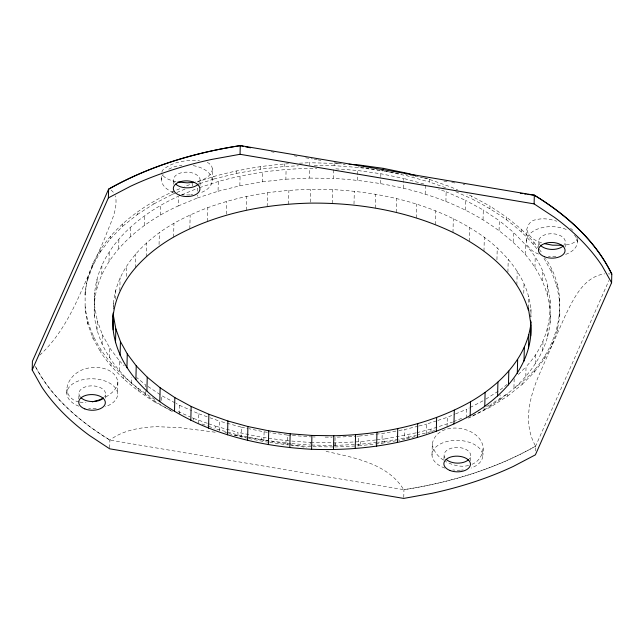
<?xml version="1.0" encoding="UTF-8"?>
<svg xmlns="http://www.w3.org/2000/svg" width="644" height="644" viewBox="0 0 644 644"><rect width="100%" height="100%" fill="white"/><g stroke="black" fill="none" stroke-linecap="round" stroke-linejoin="round"><path stroke-width="0.48" stroke-dasharray="3.22 2.42" d="M66.887 393.428C65.277 380.765 76.161 370.228 87.946 368.151C98.959 365.583 115.614 368.94 117.892 381.884L117.602 393.991M78.81 398.91L78.946 393.106M87.64 277.556L85.056 294.662C88.88 242.724 135.675 206.684 180.57 188.402M93.114 335.798L93.05 338.358L87.801 323.948L85.129 309.321L85.193 306.761C89.653 347.663 121.305 379.139 154.938 399.465L154.882 402.025L172.536 411.621M87.801 323.948L87.866 321.38M87.576 280.116L92.68 265.851L92.736 263.283M94.386 302.261C93.243 252.231 136.431 215.338 178.372 196.259L178.138 205.991C134.966 225.424 90.289 264.603 94.459 316.333C99.434 359.585 134.942 391.705 171.586 410.848M94.459 316.333L94.628 292.529M96.817 288.295L97.051 278.57M97.027 330.372L97.268 320.64L94.7 306.608M39.783 355.118C57.783 338.736 69.641 317.049 79.582 295.145L92.68 265.851L100.295 252.013L100.351 249.453M101.704 274.602L101.945 264.869M154.882 402.025C133.904 389.145 114.6 372.997 100.81 352.413L100.875 349.853M102.066 344.21L102.299 334.478L97.268 320.64M105.447 398.177L105.535 394.313M109.013 261.319L109.255 251.587M100.295 252.013L110.341 238.763L110.406 236.195M109.512 357.702L109.754 347.969L102.299 334.478M110.993 365.953L111.058 363.393M109.697 447.846L109.891 440.11C123.197 430.047 140.376 427.383 156.621 426.658L179.869 427.656L217.036 432.446M113.263 309.048C113.425 271.116 142.92 241.041 173.944 223.283C221.939 196.444 278.103 187.589 332.537 189.602C385.893 192.467 440.343 205.79 484.312 237.266C509.485 255.934 531.936 284.133 531.026 316.969M115.413 299.21L115.63 290.323M118.665 248.6L118.898 238.868M119.8 290.605L120.114 277.765M110.341 238.763L122.714 226.237L122.779 223.677M119.293 370.694L119.526 360.962L109.754 347.969M123.495 378.825L123.559 376.265M126.554 276.461L126.82 265.594M130.539 236.581L130.78 226.849M131.296 383.051L131.432 377.215M135.321 267.759L135.659 253.937M122.714 226.237L137.269 214.581L137.333 212.021M138.178 390.9L138.243 388.332M144.514 225.392L144.755 215.66M146.204 256.747L146.542 242.917M145.383 394.635L145.48 390.747M145.576 386.851L145.625 384.911L136.721 377.593M137.269 214.581L153.86 203.923L153.924 201.363M159.06 244.519L159.35 232.661M160.437 215.152L160.678 205.428M161.483 179.724L161.652 172.898M161.539 400.463L161.652 395.593L175.208 402.959M153.86 203.923L172.294 194.375L172.359 191.807M173.429 184.232L173.55 179.402M173.606 237.113L173.944 223.283M179.233 414.02L179.451 405.261L176.062 403.426M189.827 228.709L190.165 214.887M192.371 186.036L192.435 183.476L184.224 186.889M178.138 205.991L197.41 197.99L197.483 195.068M197.579 191.179L197.644 188.257L182.043 194.738M193.603 420.154L193.643 418.447L190.898 417.231M200.018 185.44L200.139 180.602M198.569 423.543L198.811 413.81L192.645 411.089M207.489 221.375L207.827 207.553M212.198 180.28L212.48 168.905L211.538 165.806L208.93 163.246L205.533 161.7M199.857 183.596L213.88 179.016L213.945 176.448C238.312 169.775 263.316 165.355 288.536 163.721M197.41 197.99L218.05 191.244L218.292 181.511C250.323 172.681 283.569 168.181 316.808 168.438M208.656 423.76L215.225 426.078L215.16 428.638L237.918 434.925L261.593 439.796L288.721 444.424M219.282 430.868L219.524 421.144L210.105 417.811M226.438 214.211L226.752 201.371M213.88 179.016L236.573 173.373L236.638 170.813M218.05 191.244L239.834 185.826L240.075 176.102M237.918 434.925L237.982 432.366L215.225 426.078M246.378 210.234L246.716 196.404M247.755 438.266L241.13 436.906L241.363 427.173L219.524 421.144M260.265 166.611L260.208 169.171L284.519 166.474L298.365 165.806M239.834 185.826L262.519 181.801L262.76 172.069M267.171 206.539L267.51 192.717M290.895 443.563L261.593 439.796L261.657 437.236L237.982 432.366M268.725 442.259L263.855 441.575L264.096 431.842L248.938 428.735M284.519 166.474L284.584 163.906M262.519 181.801L285.864 179.209L286.097 169.477M288.56 204.164L288.898 190.334M285.944 443.185L286.008 440.625L261.657 437.236M310.98 446.638L287.232 444.835L287.466 435.103L269.941 432.663M309.249 165.291L309.313 162.731L340.129 163.528M285.864 179.209L309.603 178.074L309.836 168.342M310.344 202.136L310.658 189.296M376.829 442.404L360.294 444.239L335.564 445.423L310.69 445.068L310.754 442.509L286.008 440.625M332.199 203.432L332.537 189.602M514.162 378.744L513.928 388.477C532.797 371.411 547.682 348.605 550.073 322.789C552.053 297.617 541.322 273.201 525.174 254.356C476.761 201.693 402.645 182.469 333.479 178.412L333.697 169.654M380.298 170.507L358.869 167.52L334.123 165.637L334.188 163.077M312.976 446.67L334.864 446.976L335.097 437.252L355.874 436.254M335.564 445.423L335.629 442.863L360.358 441.679L375.919 439.949M353.999 204.1L354.313 191.26M357.235 180.215L357.468 170.483L333.721 168.68M358.869 167.52L358.933 164.961M334.864 446.976L358.603 445.841L358.837 436.117L382.182 433.517L397.96 430.715M360.294 444.239L360.358 441.679M375.396 208.076L375.734 194.247M380.604 183.476L380.749 177.631M380.773 176.665L380.846 173.743L357.468 170.483M358.603 445.841L381.94 443.249L382.182 433.517M415.871 432.897L384.669 438.975L384.605 441.534L377.803 442.291M396.229 212.359L396.567 198.529M403.337 188.145L403.506 181.334M403.53 180.36L403.571 178.412L380.846 173.743M418.125 426.191L404.867 429.492L404.625 439.224L398.708 440.271M403.764 497.442L403.949 489.706C449.826 482.581 495.107 469.154 535.615 446.139L608.878 280.623M384.243 441.599L408.24 437.34L408.304 434.781M416.249 217.889L416.588 204.059M425.177 194.182L425.418 184.45L403.571 178.412M445.6 187.71L429.653 182.067L429.717 179.507L421.184 177.148M426.409 433.806L426.65 424.074L436.97 420.701M435.231 224.603L435.569 210.773M430.933 431.697L430.997 429.137L452.499 422.11M432.011 455.01L432.293 443.636C438.033 417.087 490.036 426.722 482.726 455.574M445.898 201.508L446.131 191.775L438.596 189.111M443.958 459.526L444.078 454.688M447.057 427.061L447.29 417.328L454.632 414.285M452.974 232.436L453.312 218.614M465.25 210.057L465.491 200.324L446.131 191.775M469.283 241.299L469.621 227.469M536.814 248.737C519.676 226.833 495.961 211.111 471.4 198.61L471.464 196.05L466.876 194.021M466.353 418.085L466.57 409.334L469.218 407.958M470.547 460.734L470.667 455.896M483.048 219.725L483.282 209.992L465.491 200.324M483.974 251.096L484.312 237.266M468.099 418.141L484.022 409.898L484.071 407.95M489.931 208.68L489.995 206.12L471.464 196.05M490.953 406.791L491.018 404.231L507.601 393.565L507.544 396.124L490.953 406.791L469.782 417.473M496.943 259.741L497.232 247.884M499.076 230.415L499.317 220.683L483.282 209.992M484.022 409.898L499.945 399.658L500.066 394.796M506.635 219.813L506.699 217.253L489.995 206.12M507.915 272.05L508.229 259.21M513.171 241.999L513.413 232.267L499.317 220.683M516.858 284.954L517.196 271.124M521.318 231.88L521.382 229.32L506.699 217.253M523.773 293.366L524.015 283.489M525.174 254.356L525.407 244.623L513.413 232.267M507.544 396.124L522.099 384.476L522.163 381.916C558.131 352.469 573.112 298.47 545.524 258.373M526.615 241.307C525.351 232.991 526.172 220.795 536.685 219.564C543.294 217.962 550.306 219.073 556.682 221.214M525.802 376.45L526.035 366.718C558.686 332.401 557.583 278.844 525.407 244.623M528.346 308.025L528.635 296.168M530.793 316.937L530.986 309.031M533.82 244.76L533.884 242.2L521.382 229.32M534.955 267.349L535.188 257.624M522.099 384.476L534.472 371.95L534.536 369.39M535.446 363.731L535.687 353.999M538.529 246.789L538.674 240.985M535.494 450.977L535.615 446.139C522.365 423.044 529.964 395.424 540.002 372.739L565.231 315.737C573.619 298.727 583.456 276.904 604.587 273.845M542.401 280.84L542.634 271.116M542.755 350.449L542.997 340.716M534.472 371.95L544.518 358.7L544.582 356.14M547.432 294.678L547.674 284.954M547.65 336.756L547.891 327.023M550 308.718L550.242 298.985M550.073 322.789L550.314 313.056M551.827 269.788L551.763 272.348L557.012 286.765L559.684 301.384L559.757 316.051L557.237 330.597L552.133 344.862L544.518 358.7M552.133 344.862L552.198 342.302M557.012 286.765L557.068 284.205M557.237 330.597L557.293 328.029M559.684 301.384L559.749 298.824M559.757 316.051L559.821 313.491M565.15 247.022L565.263 242.184M577.322 241.862L577.386 239.27M482.895 448.747C482.767 455.493 478.315 461.845 472.052 464.284M117.892 381.884C117.45 389.153 111.066 393.854 105.334 397.268M212.48 168.905C211.457 176.842 202.546 180.529 195.647 181.89M577.435 237.539L576.654 240.212C573.265 244.197 567.638 244.857 562.751 245.235M161.934 171.98L162.433 170.378C172.093 161.483 186.824 159.905 199.503 160.348M92.68 265.851L104.811 238.151C109.456 224.635 118.182 210.709 115.55 195.889M518.356 374.502L526.035 366.718M500.187 389.934L507.174 384.339M499.945 399.658L522.163 381.916M485.938 399.087L498.512 391.005M470.104 407.499L483.378 400.624M486.631 406.501L491.018 404.231M535.615 446.139C494.97 469.065 449.673 482.662 403.683 489.657C387.334 462.65 352.083 457.417 323.852 450.832M172.294 194.375L175.949 192.854M176.858 192.476L185.07 189.07M455.55 413.899L466.57 409.334M453.416 421.731L463.455 417.57M197.112 181.954L213.945 176.448M199.527 187.645L218.292 181.511M437.912 420.395L447.29 417.328M431.866 431.391L434.676 430.474M419.075 425.958L426.65 424.074M416.813 432.663L430.997 429.137M408.24 437.34L415.807 435.457M416.749 435.223L429.991 431.931M406.525 438.749L415.042 436.632M468.574 465.483C460.71 467.536 452.402 465.137 445.423 461.418M236.573 173.373L260.57 169.106M398.95 430.538L404.867 429.492M381.94 443.249L397.726 440.448M376.893 439.844L384.669 438.975M299.42 163.198L309.313 162.731M356.857 436.205L358.837 436.117M314.224 165.355L334.123 165.637M309.603 178.074L333.479 178.412M313.209 436.938L315.198 436.97M325.148 437.107L332.111 437.204M310.754 442.509L335.629 442.863M79.856 402.146L86.014 402.597M287.466 435.103L291.426 435.408M292.416 435.481L311.221 436.914M291.885 443.636L310.69 445.068M608.322 273.837L610.029 274.014M381.272 170.644L383.22 170.918L379.348 170.266M264.096 431.842L268.967 432.526M269.699 442.388L287.232 444.835M175.989 181.648C171.159 180.618 166.12 179.024 162.602 175.369L162.473 174.999M234.48 435.288L246.105 437.212M463.125 184.321L464.904 184.619M451.75 182.437L455.702 183.097M247.071 437.373L261.593 439.796M360.986 167.166L364.858 167.818M365.824 167.979L369.688 168.631M370.654 168.8L378.382 170.105M386.118 171.409L389.998 172.061M390.964 172.222L394.836 172.874M395.802 173.035L401.615 174.017M405.487 174.669L407.427 174.999M410.333 175.49L414.205 176.142M415.179 176.303L419.051 176.955M420.025 177.116L423.897 177.768M424.871 177.937L428.743 178.589M443.933 181.133L447.83 181.785M35.251 366.315C51.705 397.96 79.969 421.635 109.891 440.11L403.949 489.706M314.304 159.261L317.154 159.744M318.104 159.905L320.954 160.388M334.381 162.674L337.343 163.173M338.325 163.335L342.278 164.003M343.26 164.172L345.24 164.502M305.675 157.78L312.38 158.931M294.067 155.776L297.013 156.283M289.703 444.593L306.48 447.516M271.164 151.718L274.086 152.25M384.162 171.111L406.895 175.78L429.653 182.067M241.363 427.173L247.996 428.534M248.705 438.459L263.855 441.575M224.981 432.446L227.831 433.235M228.781 433.493L241.13 436.906M541.532 242.788C535.092 240.8 527.71 236.557 526.913 229.2M78.995 401.888C72.659 400.898 67.065 395.754 66.992 389.105M429.717 179.507L451.291 187.146L457.707 189.98M198.811 413.81L209.163 417.473M193.643 418.447L207.722 423.422M202.031 423.994L207.658 425.982M208.592 426.32L214.227 428.308M455.815 191.727L471.4 198.61M179.451 405.261L191.767 410.703M178.058 411.564L189.98 416.829M148.031 386.513L160.05 394.522M109.891 440.11C80.049 421.514 51.665 397.928 35.299 366.211M111.042 190.036L114.519 193.409M443.547 460.154C437.807 456.459 432.881 450.655 432.293 443.636M570.512 228.258L573.901 231.14M119.526 360.962L124.195 365.768M533.884 242.2L538.674 248.568M539.278 249.365L542.272 253.35M544.003 258.3L551.884 272.573M92.929 338.14L100.81 352.413M113.408 303.115L113.441 309.072M85.121 292.102L85.129 309.321M174.427 182.638A13.315 7.849 1.4 0 1 187.509 172.173A13.315 7.849 1.4 0 1 198.722 183.733M193.2 165.637A25.366 14.941 1.4 0 1 211.957 178.332A25.366 14.941 1.4 0 1 199.704 193.087M192.693 194.641A25.366 14.941 1.4 0 1 190.833 194.826M189.883 194.891A25.366 14.941 1.4 0 1 181.399 194.512M173.405 192.459A25.366 14.941 1.4 0 1 163.093 174.387M168.76 169.235A25.366 14.941 1.4 0 1 181.914 165.258M80.395 397.098A13.315 7.849 1.4 0 1 91.512 385.861A13.315 7.849 1.4 0 1 104.682 396.704M78.801 406.171A25.366 14.941 1.4 0 1 73.158 383.566A25.366 14.941 1.4 0 1 111.766 384.484A25.366 14.941 1.4 0 1 105.101 406.799M96.23 408.529A25.366 14.941 1.4 0 1 88.671 408.449M444.956 457.924A13.315 7.849 1.4 0 1 458.037 447.467A13.315 7.849 1.4 0 1 469.251 459.027M444.875 468.099A25.366 14.941 1.4 0 1 437.582 445.632A25.366 14.941 1.4 0 1 476.174 445.568A25.366 14.941 1.4 0 1 471.166 468.051M463.221 469.927A25.366 14.941 1.4 0 1 461.362 470.112M460.42 470.176A25.366 14.941 1.4 0 1 452.861 469.927M540.123 244.978A13.315 7.849 1.4 0 1 551.24 233.74A13.315 7.849 1.4 0 1 564.41 244.575M574.464 235.044A25.366 14.941 1.4 0 1 564.828 254.67M555.957 256.409A25.366 14.941 1.4 0 1 548.398 256.328M538.529 254.042A25.366 14.941 1.4 0 1 531.397 232.516A25.366 14.941 1.4 0 1 568.113 230.319"/><path stroke-width="0.97" d="M32.2 369.978L32.409 361.268L108.603 189.159C149.11 166.136 194.391 152.717 240.26 145.584L534.327 195.188C566.036 214.524 595.257 240.188 611.8 274.022L611.591 282.732L535.397 454.841L513.324 466.409A301.175 177.446 1.4 0 1 432.132 493.272L403.74 498.416L109.673 448.812L89.468 435.481A301.175 177.446 1.4 0 1 41.683 386.859L32.2 369.978L108.385 197.861L108.603 189.159C149.239 166.233 194.544 152.636 240.526 145.633L243.247 146.285M530.978 324.898C532.974 364.681 502.795 397.243 470.176 415.597C422.182 442.436 366.017 451.291 311.583 449.271C258.228 446.413 203.786 433.09 159.809 401.615C131.779 381.49 109.078 348.919 113.167 312.992M113.135 329.849L113.465 313.04M115.493 342.705L115.831 328.883L113.473 316.019M120.106 355.391L120.444 341.562L115.831 328.883M126.932 367.756L127.27 353.926L120.444 341.562M135.892 379.67L136.23 365.84L127.27 353.926M146.896 390.997L147.235 377.167L136.23 365.84M159.809 401.615L160.147 387.785L147.235 377.167M174.5 411.403L174.838 397.581L160.147 387.785M190.809 420.266L191.147 406.436L174.838 397.581M208.551 428.099L208.889 414.277L191.147 406.436M227.541 434.821L227.879 420.991L208.889 414.277M108.385 197.861L130.466 186.301A301.175 177.446 1.4 0 1 211.659 159.43L240.051 154.294L240.26 145.584M247.562 440.351L247.9 426.521L227.879 420.991M268.395 444.634L268.733 430.804L247.9 426.521M289.816 447.62L290.154 433.79L268.733 430.804M311.583 449.271L311.921 435.449L290.154 433.79M333.471 449.584L333.809 435.755C381.055 434.636 429.001 425.104 470.514 401.767C499.994 384.774 527.645 357.452 531.05 321.936M355.222 448.546L355.56 434.716M383.236 170.064L383.277 168.358L358.933 164.961L349.032 164.212M376.619 446.163L376.957 432.333M397.412 442.476L397.751 428.646M417.376 437.509L417.714 423.68M436.294 431.327L436.632 417.497M453.964 423.994L454.302 410.172M470.176 415.597L470.514 401.767M484.771 406.211L485.109 392.389M497.587 395.963L497.925 382.134M508.47 384.943L508.808 371.113M517.309 373.287L517.647 359.457M524.007 361.115L524.345 347.285M530.712 335.757L530.648 322.861L528.346 308.025M528.491 348.557L528.829 334.727M530.648 322.861L530.696 320.889M611.591 282.732L602.1 265.851A301.175 177.446 1.4 0 0 554.323 217.229L534.109 203.89L534.327 195.188L527.887 194.351M113.07 316.945C116.483 281.428 144.127 254.106 173.606 237.113C215.12 213.776 263.066 204.245 310.319 203.126C359.191 202.61 408.699 211.216 452.974 232.436C485.584 248.705 517.583 273.668 528.297 309.997M611.8 274.022L611.728 274.183C595.346 240.22 565.955 214.661 534.327 195.188M103.475 398.056L99.208 399.988L92.325 401.856M561.979 245.267L552.455 245.155L544.582 243.674M193.908 182.3L187.348 182.84L177.905 181.994M311.921 435.449L333.809 435.755M524.337 193.868L526.116 194.11M520.36 193.305L522.348 193.586M240.051 154.294L534.109 203.89M250.5 147.814L245.597 146.8M383.277 168.358L406.96 173.22L415.493 175.579M198.022 184.434A13.315 7.849 1.4 0 1 175.699 184.112M103.426 398.145A13.315 7.849 1.4 0 1 81.096 397.823M468.55 459.727A13.315 7.849 1.4 0 1 446.228 459.405M563.154 246.024A13.315 7.849 1.4 0 1 540.823 245.694M179.41 195.188A13.315 7.849 1.4 0 0 199.922 189.312A13.315 7.849 1.4 0 0 180.553 181.632A13.315 7.849 1.4 0 0 179.41 195.188M84.807 408.892A13.315 7.849 1.4 0 0 105.326 403.015A13.315 7.849 1.4 0 0 85.958 395.336A13.315 7.849 1.4 0 0 84.807 408.892M449.939 470.474A13.315 7.849 1.4 0 0 470.45 464.598A13.315 7.849 1.4 0 0 451.082 456.918A13.315 7.849 1.4 0 0 449.939 470.474M544.534 256.771A13.315 7.849 1.4 0 0 565.054 250.894A13.315 7.849 1.4 0 0 545.685 243.215A13.315 7.849 1.4 0 0 544.534 256.771"/></g></svg>
